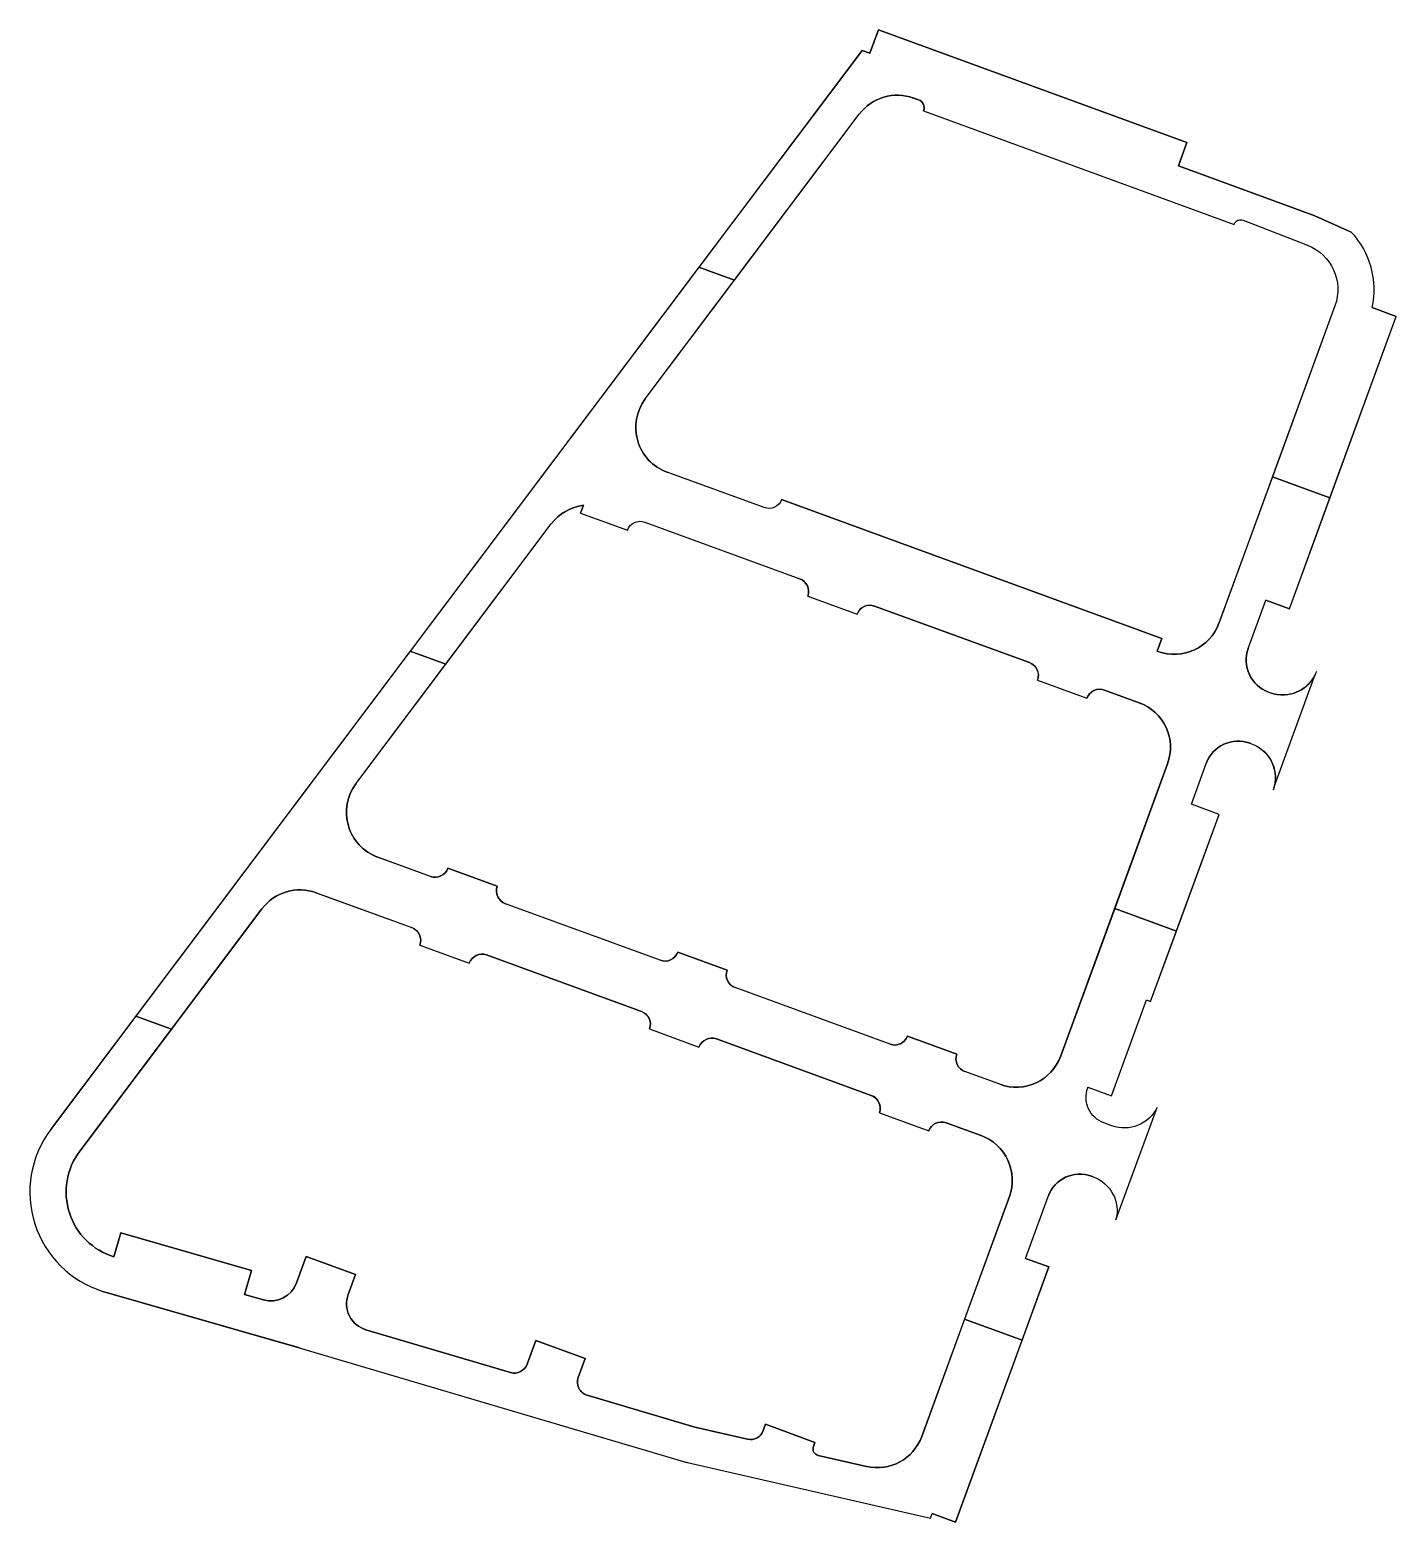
# Model space of a CAD drawing. Extents: x 40587130176 to 40589176181, y 3379490076 to 3381196839.
# Drawn here: x 40587130176 to 40587431794, y 3380468876 to 3380798370 of the extents above; entities that cross this region are included whole.
import ezdxf

# ---------------------------------------------------------------- set-up
doc = ezdxf.new("R2010")
doc.units = 0
doc.header["$LTSCALE"] = 10
for name, color, linetype in [('A-LIN-V', 9, 'Continuous'), ('A-STAIR', 150, 'Continuous'), ('A-建筑提资施工单位', 211, 'Continuous')]:
    doc.layers.add(name, color=color, linetype=linetype)

# ---------------------------------------------------------------- blocks, each defined once
blk = doc.blocks.new('00总图-C')
at = {"layer": 'A-LIN-V', "color": 8}
for points in [[(40587285721.401939, 3380743067.89281), (40587313284.778847, 3380779738.776082, -0.3304274824), (40587325281.415443, 3380783292.33911), (40587326347.360611, 3380782902.893361, -0.4142152352), (40587327479.960182, 3380780466.244136), (40587396029.79454, 3380755367.983688), (40587396064.283333, 3380755462.380389, -0.4200496046), (40587398015.862381, 3380756346.016435), (40587412215.650337, 3380750835.551579, -0.4084015179), (40587418279.315903, 3380737443.472947), (40587404481.236778, 3380699677.783214), (40587417161.413307, 3380695044.952174), (40587431793.591133, 3380735093.591061), (40587426476.972229, 3380737036.071676, 0.2482117506), (40587421894.428993, 3380753719.897042), (40587413853.204178, 3380757320.03239), (40587383729.384323, 3380768325.937693), (40587385616.071136, 3380773489.939134), (40587317518.684639, 3380798369.568363), (40587315632.039726, 3380793205.681681), (40587313880.253403, 3380793845.706572), (40587277869.738731, 3380745936.577561)], [(40587277869.738731, 3380745936.577561), (40587214164.310043, 3380661181.565595), (40587222015.973251, 3380658312.880843), (40587245291.501427, 3380689279.122031, -0.2033273817), (40587252387.533287, 3380693389.848499), (40587251755.562286, 3380691660.127788), (40587262087.557968, 3380687885.228424, -0.414211551), (40587265934.88591, 3380689673.508065), (40587300124.39888, 3380677182.022903, -0.4142115517), (40587301912.704941, 3380673334.707238), (40587312808.264038, 3380669353.904271, -0.4142115511), (40587316655.59198, 3380671142.183915), (40587350845.104973, 3380658650.698753, -0.4142115517), (40587352633.411034, 3380654803.383089), (40587363528.970123, 3380650822.58012, -0.4142135618), (40587367376.317413, 3380652610.852687), (40587375077.923363, 3380649797.014802, -0.414213573), (40587381336.969727, 3380636331.341938), (40587369659.502617, 3380604369.82064), (40587383278.952187, 3380599393.816671), (40587392691.478668, 3380625156.14137), (40587386586.208382, 3380627386.76376), (40587389880.666367, 3380636403.778248, -0.4142135526), (40587399499.003807, 3380640874.525504), (40587399683.40564, 3380640807.150554), (40587399875.149773, 3380640737.091564, -0.3860060204), (40587404874.995216, 3380631220.148867), (40587413950.67202, 3380656060.507369, -0.3860066258), (40587403993.207611, 3380652008.369207), (40587403617.077454, 3380652145.791051, -0.4142135724), (40587399146.330627, 3380661764.130507), (40587403051.799461, 3380672453.499836), (40587408217.79731, 3380670566.050153), (40587417161.413307, 3380695044.952174), (40587404481.236778, 3380699677.783214), (40587392678.82756, 3380667374.292195, -0.4142135519), (40587379213.155144, 3380661115.246056), (40587379025.714508, 3380661183.72939), (40587380055.232521, 3380664001.546405), (40587296131.24939, 3380694664.024409, -0.4142135613), (40587292283.914383, 3380692875.725414), (40587270831.205994, 3380700713.689901, -0.5032744307), (40587266041.139069, 3380716884.866503), (40587285721.401939, 3380743067.89281)], [(40587369659.502617, 3380604369.820639), (40587357761.005043, 3380571803.333367, -0.4142135519), (40587344295.332626, 3380565544.28723), (40587336593.736038, 3380568358.143607, -0.4142135644), (40587334805.417686, 3380572205.485693), (40587323909.858566, 3380576186.288667, -0.4142115515), (40587320062.523567, 3380574397.989674), (40587285873.01059, 3380586889.474844, -0.4138987906), (40587284083.606667, 3380590733.780608), (40587273188.044342, 3380594714.584763, -0.4138987897), (40587269341.817497, 3380592929.31382), (40587235152.30452, 3380605420.79899, -0.4142115486), (40587233363.998451, 3380609268.114655), (40587222468.439369, 3380613248.917613, -0.4142115511), (40587218621.111427, 3380611460.637964), (40587206949.986237, 3380615724.801872, -0.5032744309), (40587202159.919312, 3380631895.978482), (40587222015.973251, 3380658312.880843), (40587214164.310043, 3380661181.565596), (40587153566.616364, 3380580561.148181), (40587161418.279579, 3380577692.463429), (40587181410.294609, 3380604290.251217, -0.3304290678), (40587193406.987587, 3380607843.793646), (40587214485.880737, 3380600142.40634, -0.4142115513), (40587216274.186821, 3380596295.090692), (40587227169.745911, 3380592314.287722, -0.4142115465), (40587231017.086113, 3380594102.540904), (40587265206.586853, 3380581611.082182, -0.4142115505), (40587266994.892921, 3380577763.766521), (40587277890.450897, 3380573782.963969, -0.4142115499), (40587281737.778816, 3380575571.243608), (40587315927.292953, 3380563079.758029, -0.4142115517), (40587317715.599007, 3380559232.442365), (40587328611.158089, 3380555251.639412, -0.4142115501), (40587332458.486023, 3380557039.919046), (40587340160.100853, 3380554226.055995, -0.4142135728), (40587346419.147209, 3380540760.383106), (40587336536.473343, 3380513711.256061), (40587349216.649147, 3380509078.425284), (40587355118.519432, 3380525231.99285), (40587349952.522293, 3380527119.442431), (40587354945.685463, 3380540785.855727, -0.4142135526), (40587364564.022903, 3380545256.602983), (40587364940.150787, 3380545119.182718, -0.386007428), (40587369940.019127, 3380535602.229689), (40587379015.694153, 3380560442.583337, -0.3860067177), (40587369058.227341, 3380556390.446116), (40587367273.187843, 3380557042.631351, -0.4142135732), (40587363696.58989, 3380564737.301572), (40587363765.223709, 3380564925.154069), (40587368931.219627, 3380563037.704952), (40587376652.609497, 3380584171.331082), (40587377591.881241, 3380583828.158637), (40587383278.952187, 3380599393.816669)], [(40587274487.308434, 3380482266.854119, 0.0155355703), (40587275388.692047, 3380482030.289852), (40587328984.793854, 3380469730.241716), (40587329362.160217, 3380470763.102958), (40587334528.157387, 3380468875.653521), (40587349216.649147, 3380509078.425285), (40587336536.473343, 3380513711.256061), (40587327073.160759, 3380487809.9314, -0.3781427909), (40587314862.15741, 3380481179.287992), (40587304234.775879, 3380483618.221047, -0.4512304794), (40587303161.391472, 3380485594.983535), (40587303490.90097, 3380486496.840246), (40587292595.33168, 3380490477.646944), (40587292092.037323, 3380489100.088098, -0.3781447655), (40587288603.172112, 3380487205.599091), (40587276966.096817, 3380489876.252019), (40587253197.866882, 3380496910.178329, -0.4326598653), (40587251231.367737, 3380500816.371145), (40587252770.187653, 3380505028.160426), (40587241874.623466, 3380509008.965258), (40587239957.462349, 3380503761.534605, -0.3960067542), (40587236288.320419, 3380501914.358454), (40587204378.71405, 3380511357.628753, -0.4326619024), (40587200445.729897, 3380519170.053087), (40587202049.605293, 3380523559.807304), (40587191154.036003, 3380527540.614002), (40587189013.223297, 3380521681.030255, -0.3936608885), (40587181721.700302, 3380517973.045805), (40587177584.31736, 3380519161.013556), (40587179102.20269, 3380524447.413505), (40587150267.29435, 3380532726.787584), (40587148750.278137, 3380527443.41439, -0.5191018166), (40587141193.962959, 3380550785.616842), (40587161418.279579, 3380577692.463431), (40587153566.616364, 3380580561.148183), (40587134785.378952, 3380555574.203835, 0.5177406819), (40587146286.589943, 3380519824.292835), (40587189661.896797, 3380507369.930639)]]:
    blk.add_lwpolyline(points, format="xyb", close=True, dxfattribs=at)
at = {"layer": 'A-STAIR', "color": 8}
for p, q in [((40587266041.139069, 3380716884.866507), (40587313284.778847, 3380779738.776083)), ((40587383729.384323, 3380768325.937693), (40587413853.204178, 3380757320.03239)), ((40587413853.204178, 3380757320.03239), (40587421894.429001, 3380753719.897042)), ((40587426476.972229, 3380737036.071676), (40587431793.617493, 3380735093.581433)), ((40587408217.79731, 3380670566.050153), (40587431793.591133, 3380735093.591063)), ((40587202159.919312, 3380631895.978486), (40587245291.501427, 3380689279.122031)), ((40587350845.104973, 3380658650.698753), (40587316655.591988, 3380671142.183917)), ((40587399146.329697, 3380661764.130844), (40587403051.799461, 3380672453.499836)), ((40587408217.79731, 3380670566.050153), (40587403051.799377, 3380672453.499866)), ((40587379213.155144, 3380661115.246057), (40587379025.714508, 3380661183.72939)), ((40587357761.005043, 3380571803.333367), (40587381336.969727, 3380636331.341933)), ((40587218621.11142, 3380611460.637967), (40587206762.131767, 3380615793.436406)), ((40587193219.133118, 3380607912.42818), (40587214485.880753, 3380600142.406339)), ((40587269341.817497, 3380592929.313823), (40587235152.30452, 3380605420.79899)), ((40587265206.586853, 3380581611.082182), (40587231017.093208, 3380594102.560282)), ((40587320062.523567, 3380574397.989676), (40587285873.01059, 3380586889.474844)), ((40587315927.292953, 3380563079.758029), (40587281737.778831, 3380575571.243608)), ((40587340160.100853, 3380554226.055995), (40587332458.486031, 3380557039.919049)), ((40587327073.160759, 3380487809.9314), (40587346419.147209, 3380540760.383101)), ((40587349952.522293, 3380527119.442429), (40587354945.685463, 3380540785.855727)), ((40587189689.206146, 3380507362.089297), (40587146286.589867, 3380519824.292852)), ((40587239957.462349, 3380503761.534605), (40587241874.623466, 3380509008.965258)), ((40587241874.623466, 3380509008.965258), (40587252770.187653, 3380505028.160426)), ((40587189634.651756, 3380507377.993484), (40587274487.308434, 3380482266.854118)), ((40587252770.187653, 3380505028.160426), (40587251231.367737, 3380500816.371142)), ((40587253197.866882, 3380496910.178329), (40587276966.096817, 3380489876.252017)), ((40587276966.096817, 3380489876.252019), (40587288603.172112, 3380487205.599091)), ((40587292092.037323, 3380489100.088098), (40587292595.33168, 3380490477.646944)), ((40587292595.33168, 3380490477.646944), (40587303490.90097, 3380486496.840246)), ((40587303490.90097, 3380486496.840246), (40587303161.391472, 3380485594.983535)), ((40587304234.775879, 3380483618.221047), (40587314862.15741, 3380481179.287992)), ((40587275388.692047, 3380482030.289852), (40587328984.793854, 3380469730.241716)), ((40587328984.793854, 3380469730.241715), (40587329362.160217, 3380470763.102958))]:
    blk.add_line(p, q, dxfattribs=at)
for points in [[(40587315632.039726, 3380793205.681681), (40587317518.684639, 3380798369.568363), (40587385616.071136, 3380773489.939134), (40587383729.384323, 3380768325.937693)], [(40587134785.378952, 3380555574.203835), (40587313880.253403, 3380793845.706572), (40587315632.039726, 3380793205.681682)], [(40587327479.960182, 3380780466.244136), (40587396029.79454, 3380755367.983688)], [(40587251755.562286, 3380691660.127788), (40587252387.533279, 3380693389.848485)], [(40587296131.24939, 3380694664.024409), (40587380055.232452, 3380664001.546251)], [(40587251755.562286, 3380691660.127788), (40587262087.557968, 3380687885.228424)], [(40587301912.704933, 3380673334.707249), (40587312808.264038, 3380669353.904271)], [(40587380055.232521, 3380664001.546405), (40587379025.714508, 3380661183.729388)], [(40587352633.411034, 3380654803.383091), (40587363528.970123, 3380650822.58012)], [(40587404874.995209, 3380631220.148841), (40587413950.67202, 3380656060.507369)], [(40587375077.923363, 3380649797.014802), (40587367376.305107, 3380652610.879101)], [(40587403998.724861, 3380652006.352305), (40587403612.246277, 3380652147.556171)], [(40587399683.40564, 3380640807.150554), (40587399494.174248, 3380640876.288158)], [(40587386586.208382, 3380627386.763761), (40587389880.666367, 3380636403.778248)], [(40587222468.439369, 3380613248.917613), (40587233363.998444, 3380609268.114645)], [(40587216274.186821, 3380596295.090694), (40587227169.745911, 3380592314.287722)], [(40587273188.044342, 3380594714.584763), (40587284083.606667, 3380590733.780607)], [(40587266994.892929, 3380577763.766531), (40587277890.450897, 3380573782.963969)], [(40587323909.858566, 3380576186.288667), (40587334805.417679, 3380572205.485686)], [(40587344295.332626, 3380565544.287217), (40587336593.736038, 3380568358.143607)], [(40587317715.599022, 3380559232.442376), (40587328611.158089, 3380555251.639412)], [(40587369940.019127, 3380535602.22969), (40587379015.694153, 3380560442.583337)], [(40587364940.150787, 3380545119.182718), (40587364569.967339, 3380545254.432995)], [(40587148750.278137, 3380527443.41439), (40587150267.29435, 3380532726.787584), (40587179102.20269, 3380524447.413505), (40587177584.31736, 3380519161.013556)]]:
    blk.add_lwpolyline(points, dxfattribs=at)
for points in [[(40587327479.960182, 3380780466.244136, 0.4142152352), (40587326347.360611, 3380782902.893361), (40587325093.560966, 3380783360.973645)], [(40587396029.79454, 3380755367.983688), (40587396064.283333, 3380755462.380389, -0.4200496046), (40587398015.862381, 3380756346.016435), (40587412215.650337, 3380750835.551579, -0.4084015179), (40587418279.315903, 3380737443.472947), (40587392661.668922, 3380667327.328575)], [(40587296131.24939, 3380694664.024409), (40587296131.24939, 3380694664.024404, -0.4142135613), (40587292283.914383, 3380692875.725414), (40587270643.351517, 3380700782.324438)], [(40587262087.557968, 3380687885.228425, -0.414211551), (40587265934.88591, 3380689673.508065), (40587300124.39888, 3380677182.022903)], [(40587399683.405632, 3380640807.150555), (40587399875.149773, 3380640737.091564, -0.4142126471), (40587404643.923607, 3380630477.540107)], [(40587181410.294609, 3380604290.251217), (40587141193.962959, 3380550785.616841, 0.5191018166), (40587148750.278137, 3380527443.414391)], [(40587369062.018517, 3380556389.063934), (40587367273.187843, 3380557042.631351, -0.4142135732), (40587363696.58989, 3380564737.301572), (40587363765.223709, 3380564925.154069)], [(40587379015.694168, 3380560442.583371, -0.3860067177), (40587369058.227341, 3380556390.446116), (40587369057.782639, 3380556390.608592)], [(40587364939.71167, 3380545119.341281), (40587364940.136971, 3380545119.185894, -0.386007428), (40587369940.019127, 3380535602.229689)], [(40587177584.31736, 3380519161.013556), (40587181721.700302, 3380517973.045805, 0.3936608885), (40587189013.223297, 3380521681.030255), (40587191154.036003, 3380527540.614002), (40587202049.605293, 3380523559.807304), (40587200445.729897, 3380519170.053087, 0.4326619024), (40587204378.71405, 3380511357.628753), (40587236288.320419, 3380501914.358454)]]:
    blk.add_lwpolyline(points, format="xyb", dxfattribs=at)
for points, elevation in [([(40587363765.223709, 3380564925.154071), (40587368931.219627, 3380563037.704952), (40587376652.609497, 3380584171.331082), (40587377591.881241, 3380583828.158637), (40587392691.478668, 3380625156.14137), (40587386586.208382, 3380627386.76376)], 3538.282224), ([(40587349952.522293, 3380527119.442431), (40587355118.519432, 3380525231.99285), (40587334528.157387, 3380468875.653521), (40587329362.160217, 3380470763.102959)], 3538.273402)]:
    blk.add_lwpolyline(points, dxfattribs=dict(at, elevation=elevation))
for centre, radius, start, end in [((40587321678.158791, 3380773429.958996), 10499.999998, 69.9300389975, 143.0699379237), ((40587408416.956512, 3380741046.786327), 18499.999997, 347.479119978, 43.2382033911), ((40587274434.51902, 3380710576.049419), 10500, 143.0699379757, 249.9297114078), ((40587253684.881393, 3380682970.304943), 10500.000001, 97.0974297792, 143.0699379716), ((40587299094.880867, 3380674364.205895), 3000, 339.9301049048, 69.9301050635), ((40587315626.073967, 3380668324.36691), 3000, 69.929317772, 159.9293180576), ((40587382816.468163, 3380670977.605572), 10500, 249.9297114522, 339.929709434), ((40587406190.873047, 3380659190.335237), 7500, 159.9297094082, 249.929711372), ((40587349815.58696, 3380655832.881746), 3000, 339.9301049048, 69.9301050635), ((40587406738.581093, 3380659522.550762), 8000, 249.9297714741, 339.9297114459), ((40587366346.780052, 3380649793.042754), 3000, 69.9293179276, 159.9293180576), ((40587371474.610336, 3380639934.655313), 10500, 339.929709434, 69.9297114522), ((40587396925.208794, 3380633829.982993), 7500, 69.9297114343, 159.9297095514), ((40587210553.299271, 3380625587.161406), 10500.000002, 143.069938034, 249.9297114994), ((40587219650.629433, 3380614278.454971), 3000, 249.9293180833, 339.9293180576), ((40587189803.674561, 3380597981.434129), 10500.000001, 69.929711454, 143.0699379695), ((40587236181.822533, 3380608238.616015), 3000, 159.9301052627, 249.9301049079), ((40587213456.362747, 3380597324.589349), 3000, 339.9301049048, 69.9301049079), ((40587270371.33551, 3380595747.130825), 3000, 249.9293179276, 339.9293180576), ((40587229987.548759, 3380591284.730968), 3000, 69.9293180833, 159.9293180576), ((40587286902.528587, 3380589707.29184), 3000, 159.9301049048, 249.9301050635), ((40587264177.068848, 3380578793.265178), 3000, 339.9301049048, 69.9301052191), ((40587280708.260834, 3380572753.426601), 3000, 69.9293180833, 159.9293180576), ((40587321092.04158, 3380577215.806678), 3000, 249.9293182389, 339.9293180576), ((40587337623.24176, 3380571175.987036), 3000, 159.9301049048, 249.9301050635), ((40587347898.645653, 3380575406.646747), 10500, 249.9297114522, 339.929709434), ((40587314897.77494, 3380560261.941022), 3000, 339.9301049048, 69.9301050635), ((40587153179.96312, 3380541766.977405), 23000, 143.0699379716, 252.5597013503), ((40587331428.968018, 3380554222.102042), 3000, 69.929317772, 159.9293180576), ((40587336556.787819, 3380544363.69648), 10500, 339.929709434, 69.9297114078), ((40587361990.227867, 3380538212.060472), 7500, 69.9297114343, 159.9297095514), ((40587237139.638283, 3380504791.033254), 3000, 253.5145039343, 339.9301049048), ((40587254049.184738, 3380499786.85313), 3000, 159.9297112979, 253.5145039343), ((40587289274.213242, 3380490129.586746), 3000.000001, 257.074708304, 339.9301052114), ((40587317210.801376, 3380491413.244777), 10499.999998, 257.0747082329, 339.9297093635), ((40587304570.296448, 3380485080.214875), 1500.000001, 159.9293187649, 257.0747081599), ((40587278743.89772, 3380496650.228119), 15000, 253.5145039048, 257.0747082398)]:
    blk.add_arc(centre, radius, start, end, dxfattribs=at)

msp = doc.modelspace()

# ---------------------------------------------------------------- block references
at = {"layer": 'A-建筑提资施工单位'}
msp.add_blockref('00总图-C', (0, 0), dxfattribs=at)

doc.saveas('drawing.dxf')
